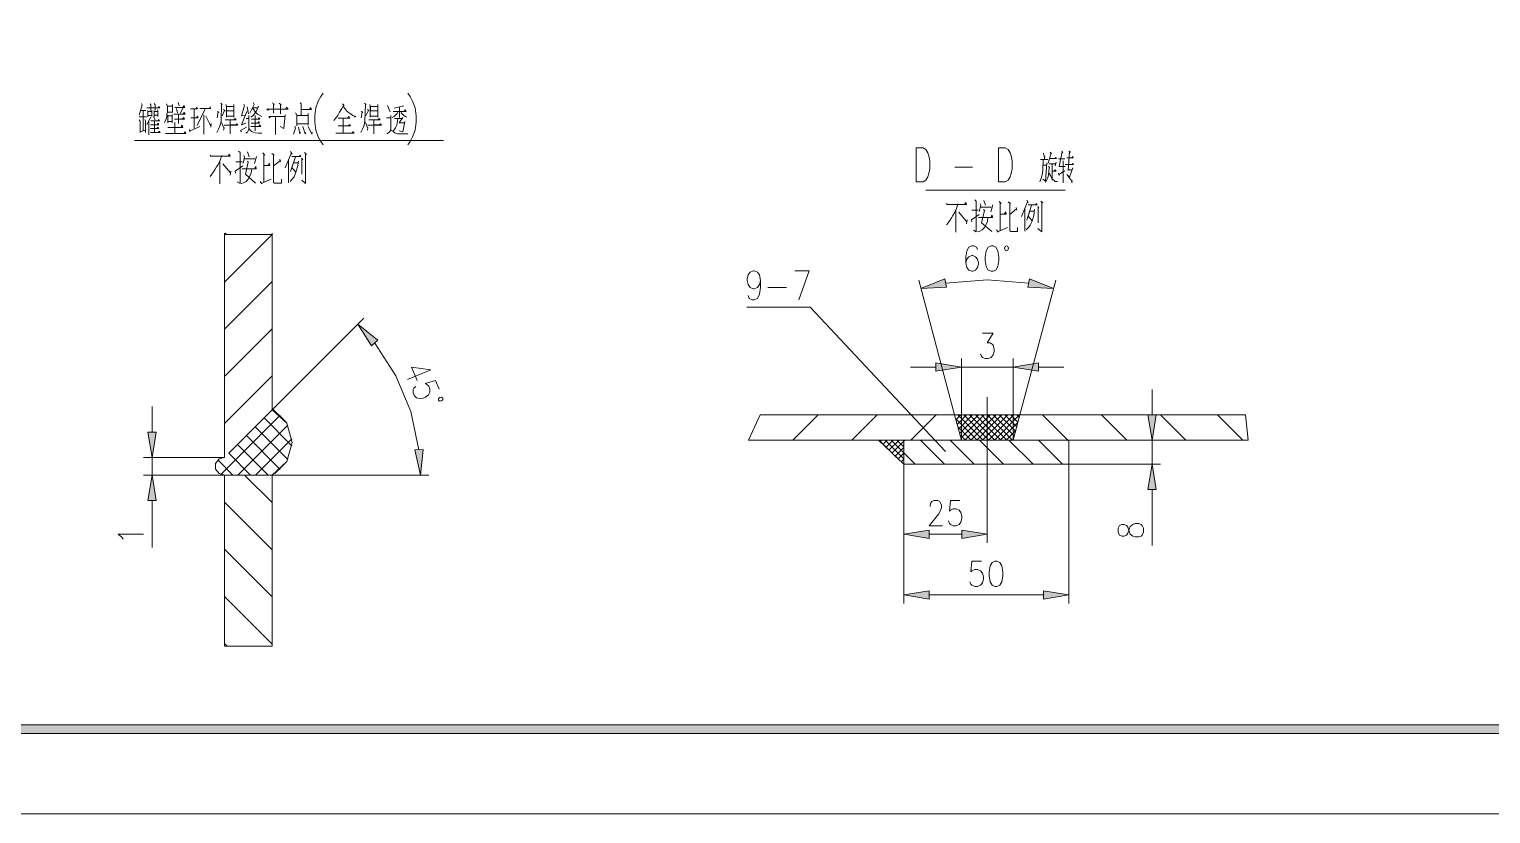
# Model space of a CAD drawing. Header units: millimetres. Extents: x 0 to 829, y 0 to 586.
# Drawn here: x 371.3 to 541.6, y 0 to 91.5 of the extents above; entities that cross this region are included whole.
import ezdxf

# ---------------------------------------------------------------- set-up
doc = ezdxf.new("R2010")
doc.units = ezdxf.units.MM

msp = doc.modelspace()

# ---------------------------------------------------------------- hatches: boundary and pattern name
h = msp.add_hatch(color=0)
h.dxf.hatch_style = 2
h.paths.add_polyline_path([(478.229083, 61.376278), (475.234, 61.238694), (478.024472, 62.342889)])
h = msp.add_hatch(color=0)
h.dxf.hatch_style = 2
h.paths.add_polyline_path([(487.905778, 62.342889), (490.692722, 61.238694), (487.697639, 61.376278)])
h = msp.add_hatch(color=0)
h.dxf.hatch_style = 2
h.paths.add_polyline_path([(411.218944, 54.539444), (409.624389, 57.079444), (411.95625, 55.195611)])
h = msp.add_hatch(color=0)
h.dxf.hatch_style = 2
h.paths.add_polyline_path([(476.990833, 52.563889), (479.950639, 52.07), (476.990833, 51.579639)])
h = msp.add_hatch(color=0)
h.dxf.hatch_style = 2
h.paths.add_polyline_path([(488.939417, 52.563889), (485.979611, 52.07), (488.939417, 51.579639)])
h = msp.add_hatch(color=0)
h.dxf.hatch_style = 2
h.paths.add_polyline_path([(501.671167, 46.506694), (502.165056, 43.546889), (502.658944, 46.506694)])
h = msp.add_hatch(color=0)
h.dxf.hatch_style = 2
h.paths.add_polyline_path([(385.141611, 44.499389), (385.631972, 41.543111), (386.125861, 44.499389)])
h = msp.add_hatch(color=0)
h.dxf.hatch_style = 2
h.paths.add_polyline_path([(417.22675, 42.467389), (416.90925, 39.486417), (416.2425, 42.407417)])
h = msp.add_hatch(color=0)
h.dxf.hatch_style = 2
h.paths.add_polyline_path([(385.141611, 36.526611), (385.631972, 39.486417), (386.125861, 36.526611)])
h = msp.add_hatch(color=0)
h.dxf.hatch_style = 2
h.paths.add_polyline_path([(501.671167, 37.786028), (502.165056, 40.742306), (502.658944, 37.786028)])
h = msp.add_hatch(color=0)
h.dxf.hatch_style = 2
h.paths.add_polyline_path([(476.190028, 33.072917), (473.230222, 32.582556), (476.190028, 32.088667)])
h = msp.add_hatch(color=0)
h.dxf.hatch_style = 2
h.paths.add_polyline_path([(480.007083, 33.072917), (482.963361, 32.582556), (480.007083, 32.088667)])
h = msp.add_hatch(color=0)
h.dxf.hatch_style = 2
h.paths.add_polyline_path([(476.190028, 25.999722), (473.230222, 25.505833), (476.190028, 25.011944)])
h = msp.add_hatch(color=0)
h.dxf.hatch_style = 2
h.paths.add_polyline_path([(489.510917, 25.999722), (492.470722, 25.505833), (489.510917, 25.011944)])
h = msp.add_hatch(color=0)
h.dxf.hatch_style = 2
h.paths.add_polyline_path([(24.154694, 9.36625), (25.142472, 10.3505), (818.80075, 10.3505), (819.788528, 9.36625)])

# ---------------------------------------------------------------- linework, layer by layer
at = {"color": 0, "lineweight": 0}
for points in [[(0, 0), (0, 585.632278), (829.154778, 585.632278), (829.154778, 0)], [(474.69425, 73.677639), (474.69425, 77.621694), (475.484472, 77.621694), (475.823139, 77.434722), (476.048917, 77.060778), (476.161806, 76.683306), (476.271167, 76.118861), (476.271167, 75.180472), (476.161806, 74.619556), (476.048917, 74.242083), (475.823139, 73.868139), (475.484472, 73.677639)], [(484.272167, 73.677639), (484.272167, 77.621694), (485.062389, 77.621694), (485.401056, 77.434722), (485.623306, 77.060778), (485.736194, 76.683306), (485.849083, 76.118861), (485.849083, 75.180472), (485.736194, 74.619556), (485.623306, 74.242083), (485.401056, 73.868139), (485.062389, 73.677639)], [(483.414917, 66.195222), (483.07625, 66.054111), (482.850472, 65.630778), (482.737583, 64.92875), (482.737583, 64.505417), (482.850472, 63.799861), (483.07625, 63.380056), (483.414917, 63.238944), (483.640694, 63.238944), (483.979361, 63.380056), (484.205139, 63.799861), (484.318028, 64.505417), (484.318028, 64.92875), (484.205139, 65.630778), (483.979361, 66.054111), (483.640694, 66.195222)], [(485.443389, 65.913), (485.376361, 66.114083), (485.217611, 66.195222), (485.058861, 66.114083), (484.991833, 65.913), (485.058861, 65.715444), (485.217611, 65.630778), (485.376361, 65.715444)], [(478.229083, 61.376278), (475.234, 61.238694), (478.024472, 62.342889)], [(487.905778, 62.342889), (490.692722, 61.238694), (487.697639, 61.376278)], [(411.218944, 54.539444), (409.624389, 57.079444), (411.95625, 55.195611)], [(476.990833, 52.563889), (479.950639, 52.07), (476.990833, 51.579639)], [(488.939417, 52.563889), (485.979611, 52.07), (488.939417, 51.579639)], [(419.346944, 48.118889), (419.505694, 48.256472), (419.523333, 48.436389), (419.38575, 48.549278), (419.177611, 48.535167), (419.018861, 48.397583), (419.001222, 48.221194), (419.138806, 48.104778)], [(501.671167, 46.506694), (502.165056, 43.546889), (502.658944, 46.506694)], [(385.141611, 44.499389), (385.631972, 41.543111), (386.125861, 44.499389)], [(417.22675, 42.467389), (416.90925, 39.486417), (416.2425, 42.407417)], [(385.141611, 36.526611), (385.631972, 39.486417), (386.125861, 36.526611)], [(501.671167, 37.786028), (502.165056, 40.742306), (502.658944, 37.786028)], [(476.190028, 33.072917), (473.230222, 32.582556), (476.190028, 32.088667)], [(480.007083, 33.072917), (482.963361, 32.582556), (480.007083, 32.088667)], [(498.221, 32.825972), (498.362111, 32.487306), (498.644333, 32.377944), (498.926556, 32.377944), (499.20525, 32.487306), (499.346361, 32.713083), (499.487472, 33.164639), (499.628583, 33.503306), (499.910806, 33.729083), (500.193028, 33.841972), (500.616361, 33.841972), (500.895056, 33.729083), (501.036167, 33.616194), (501.177278, 33.277528), (501.177278, 32.825972), (501.036167, 32.487306), (500.895056, 32.377944), (500.616361, 32.265056), (500.193028, 32.265056), (499.910806, 32.377944), (499.628583, 32.600194), (499.487472, 32.938861), (499.346361, 33.390417), (499.20525, 33.616194), (498.926556, 33.729083), (498.644333, 33.729083), (498.362111, 33.616194), (498.221, 33.277528)], [(483.866472, 29.449889), (483.527806, 29.308778), (483.302028, 28.885444), (483.189139, 28.183417), (483.189139, 27.760083), (483.302028, 27.054528), (483.527806, 26.631194), (483.866472, 26.490083), (484.088722, 26.490083), (484.427389, 26.631194), (484.653167, 27.054528), (484.766056, 27.760083), (484.766056, 28.183417), (484.653167, 28.885444), (484.427389, 29.308778), (484.088722, 29.449889)], [(476.190028, 25.999722), (473.230222, 25.505833), (476.190028, 25.011944)], [(489.510917, 25.999722), (492.470722, 25.505833), (489.510917, 25.011944)], [(24.154694, 9.36625), (25.142472, 10.3505), (818.80075, 10.3505), (819.788528, 9.36625)]]:
    msp.add_lwpolyline(points, close=True, dxfattribs=at)
for points in [[(405.578028, 83.989333), (405.295806, 83.615389), (405.013583, 83.050944), (404.731361, 82.299528), (404.59025, 81.361139), (404.59025, 80.609722), (404.731361, 79.671333), (405.013583, 78.919917), (405.295806, 78.355472), (405.578028, 77.981528)], [(415.434639, 83.989333), (415.716861, 83.615389), (415.999083, 83.050944), (416.281306, 82.299528), (416.422417, 81.361139), (416.422417, 80.609722), (416.281306, 79.671333), (415.999083, 78.919917), (415.716861, 78.355472), (415.434639, 77.981528)], [(384.418417, 82.804), (384.478389, 82.648778), (384.153833, 81.424639)], [(384.358444, 81.9785), (384.922889, 81.9785)], [(384.594806, 81.936167), (384.594806, 79.611361)], [(385.039306, 82.292472), (386.549194, 82.292472), (386.461, 82.451222), (386.341056, 82.292472)], [(385.15925, 81.9785), (385.15925, 81.227083)], [(385.15925, 81.858556), (385.572, 81.858556)], [(385.423833, 82.765194), (385.512028, 82.648778), (385.512028, 81.9785)], [(385.60375, 81.9785), (385.60375, 81.265889)], [(385.840111, 81.9785), (385.896556, 81.897361), (385.896556, 81.227083)], [(385.896556, 82.804), (386.0165, 82.648778), (386.0165, 82.017306)], [(385.956528, 81.858556), (386.312833, 81.858556)], [(386.312833, 82.056111), (386.312833, 81.265889)], [(387.31825, 82.765194), (387.434667, 82.451222), (387.434667, 81.780944), (387.378222, 81.544583), (387.346472, 81.227083), (387.2865, 80.990722), (387.081889, 80.595611)], [(387.434667, 82.490028), (388.027333, 82.490028)], [(387.434667, 81.780944), (387.999111, 81.780944)], [(388.027333, 82.687583), (388.027333, 81.738611)], [(388.291917, 82.331278), (389.4455, 82.331278), (389.329083, 82.528833), (389.209139, 82.370083)], [(388.500056, 82.214861), (388.62, 81.699806)], [(388.676444, 82.923944), (388.796389, 82.528833)], [(389.209139, 82.253667), (388.944556, 81.661)], [(390.126361, 82.172528), (390.927167, 82.172528), (390.867194, 82.370083), (390.779, 82.214861)], [(390.542639, 82.172528), (390.542639, 79.925333)], [(391.844389, 82.172528), (390.895417, 80.242833)], [(391.219972, 82.214861), (392.465278, 82.214861), (392.405306, 82.412417), (392.317111, 82.253667)], [(393.647083, 82.842806), (393.823472, 82.648778), (393.735278, 82.726389), (393.675306, 80.793167), (393.587111, 80.281639), (393.3825, 79.808917), (393.202583, 79.413806)], [(393.262556, 81.858556), (393.438944, 81.738611), (393.35075, 81.81975), (393.234333, 81.110667)], [(393.971639, 82.094917), (394.151556, 81.936167), (394.091583, 81.9785), (393.79525, 81.347028)], [(394.23975, 82.687583), (394.296194, 82.490028), (394.296194, 81.188278), (394.296194, 81.308222), (395.185194, 81.308222), (395.185194, 81.188278), (395.185194, 82.687583), (395.185194, 82.451222), (394.327944, 82.451222), (394.327944, 81.936167), (395.156972, 81.936167)], [(396.338778, 82.726389), (396.39875, 82.567639), (396.042444, 81.347028), (396.486944, 81.385833)], [(396.663333, 81.858556), (396.042444, 80.320444), (396.575139, 80.518)], [(396.723306, 82.412417), (396.871472, 81.583389)], [(397.432389, 82.923944), (397.552333, 82.687583), (397.047861, 81.661)], [(398.025056, 82.490028), (397.905111, 82.133722), (397.756944, 81.858556), (397.580556, 81.583389), (397.404167, 81.385833), (397.136056, 81.188278)], [(397.344194, 82.292472), (397.965083, 82.292472)], [(397.344194, 82.292472), (397.492361, 82.056111), (397.7005, 81.780944), (397.936861, 81.544583), (398.173222, 81.424639), (398.437806, 81.265889)], [(399.238611, 82.172528), (399.118667, 82.017306), (399.00225, 82.133722), (401.485806, 82.133722), (401.305889, 82.370083), (401.217694, 82.172528)], [(399.651361, 82.885139), (399.887722, 82.726389), (399.799528, 82.726389), (399.799528, 81.661)], [(400.448639, 82.842806), (400.685, 82.648778), (400.596806, 82.687583), (400.596806, 81.583389)], [(402.903972, 82.885139), (403.023917, 82.765194), (403.023917, 81.424639)], [(403.023917, 82.094917), (404.205722, 82.094917), (404.117528, 82.292472), (403.997583, 82.094917)], [(407.835806, 82.765194), (408.012194, 82.567639), (407.952222, 82.606444), (407.744083, 82.214861), (407.4795, 81.780944), (407.271361, 81.385833), (406.830389, 80.831972)], [(407.89225, 82.451222), (408.128611, 82.172528), (408.3685, 81.858556), (408.721278, 81.622194), (409.045833, 81.385833), (409.342167, 81.265889), (409.373917, 81.308222), (409.22575, 81.188278)], [(410.407556, 82.842806), (410.583944, 82.648778), (410.49575, 82.726389), (410.435778, 80.793167), (410.347583, 80.281639), (410.142972, 79.808917), (409.963056, 79.413806)], [(410.023028, 81.858556), (410.199417, 81.738611), (410.111222, 81.81975), (409.994806, 81.110667)], [(410.732111, 82.094917), (410.912028, 81.936167), (410.852056, 81.9785), (410.555722, 81.347028)], [(411.000222, 82.687583), (411.056667, 82.490028), (411.056667, 81.188278), (411.056667, 81.308222), (411.945667, 81.308222), (411.945667, 81.188278), (411.945667, 82.687583), (411.945667, 82.451222), (411.088417, 82.451222), (411.088417, 81.936167), (411.917444, 81.936167)], [(413.071028, 82.567639), (413.395583, 81.81975)], [(414.312806, 81.858556), (414.192861, 81.622194), (414.016472, 81.424639), (413.840083, 81.265889), (413.603722, 81.149472)], [(413.720139, 81.858556), (415.25825, 81.858556), (415.138306, 82.056111), (415.050111, 81.936167)], [(413.868306, 82.253667), (414.993667, 82.528833)], [(414.460972, 82.370083), (414.460972, 81.149472)], [(414.637361, 81.858556), (414.725556, 81.661), (414.993667, 81.385833), (415.170056, 81.265889), (415.346444, 81.188278)], [(384.153833, 81.227083), (384.979333, 81.227083)], [(384.153833, 80.874306), (384.27025, 80.754361), (384.27025, 79.413806)], [(384.802944, 80.913111), (384.891139, 80.793167), (384.891139, 79.413806)], [(385.483806, 81.188278), (385.011083, 80.35925)], [(385.15925, 81.385833), (385.60375, 81.385833)], [(385.275667, 80.67675), (385.275667, 79.138639)], [(385.455583, 80.320444), (386.42925, 80.320444), (386.312833, 80.518), (386.224639, 80.320444)], [(385.483806, 80.793167), (386.489222, 80.793167), (386.401028, 80.913111), (386.312833, 80.793167)], [(385.808361, 81.227083), (386.0165, 80.874306)], [(385.928306, 81.424639), (386.312833, 81.424639)], [(385.928306, 80.793167), (385.928306, 79.491417)], [(387.466417, 81.424639), (387.466417, 80.556806)], [(387.466417, 80.006472), (389.240889, 80.006472), (389.152694, 80.281639), (389.03275, 80.084083)], [(387.494639, 80.715556), (387.999111, 80.715556)], [(387.522861, 81.347028), (387.967361, 81.347028)], [(387.999111, 81.50225), (387.999111, 80.556806)], [(388.1755, 81.544583), (389.505472, 81.544583), (389.389056, 81.738611), (389.269111, 81.544583)], [(388.263694, 80.951917), (389.417278, 80.951917), (389.329083, 81.149472), (389.180917, 80.990722)], [(388.291917, 80.595611), (388.291917, 79.293861)], [(388.736417, 81.50225), (388.736417, 80.479194)], [(390.009944, 79.770111), (390.038167, 79.491417), (390.069917, 79.611361), (391.219972, 80.122889)], [(390.158111, 81.110667), (391.015361, 81.110667), (390.895417, 81.308222), (390.838972, 81.149472)], [(391.664472, 81.463444), (391.664472, 79.21625)], [(391.900833, 81.308222), (392.465278, 80.242833), (392.521722, 80.479194), (392.4935, 80.045278)], [(393.735278, 80.595611), (394.031611, 79.886528), (394.031611, 80.006472), (393.971639, 79.688972)], [(394.031611, 80.281639), (395.629694, 80.281639), (395.50975, 80.440389), (395.393333, 80.320444), (394.740694, 80.320444), (394.740694, 80.913111), (394.740694, 79.255056)], [(394.151556, 80.874306), (395.449778, 80.874306), (395.333361, 81.029528), (395.213417, 80.913111)], [(396.899694, 81.385833), (396.899694, 79.808917), (396.839722, 79.611361), (396.751528, 79.452611), (396.546917, 79.336194)], [(396.603361, 81.029528), (396.899694, 81.029528)], [(397.136056, 80.122889), (398.321389, 80.122889), (398.173222, 80.320444), (398.085028, 80.122889)], [(397.196028, 80.518), (398.173222, 80.518), (398.053278, 80.715556), (397.965083, 80.556806)], [(397.22425, 80.951917), (398.201444, 80.951917), (398.085028, 81.110667), (397.993306, 80.990722)], [(397.640528, 81.385833), (397.640528, 79.611361)], [(399.443222, 81.265889), (399.326806, 81.110667), (399.238611, 81.265889), (401.069528, 81.265889)], [(400.007667, 81.265889), (400.007667, 79.177444)], [(401.16125, 81.463444), (400.981333, 79.886528), (400.568583, 80.122889)], [(402.283083, 80.161694), (402.371278, 79.925333), (402.106694, 79.21625)], [(402.343056, 81.699806), (402.491222, 81.424639), (402.491222, 80.204028)], [(402.491222, 81.385833), (403.792972, 81.385833)], [(402.491222, 80.440389), (403.792972, 80.440389)], [(403.200306, 80.122889), (403.496639, 79.255056), (403.556611, 79.375), (403.468417, 79.375)], [(403.821194, 81.622194), (403.821194, 80.281639)], [(403.821194, 80.122889), (404.265694, 79.21625), (404.325667, 79.375), (404.205722, 79.375)], [(407.924, 81.029528), (407.924, 79.336194), (407.06675, 79.336194), (409.194, 79.336194), (409.045833, 79.491417), (408.957639, 79.375)], [(407.331333, 81.068333), (408.693056, 81.068333), (408.544889, 81.265889), (408.456694, 81.110667)], [(407.331333, 80.204028), (408.78125, 80.204028), (408.693056, 80.35925), (408.544889, 80.242833)], [(410.49575, 80.595611), (410.792083, 79.886528), (410.792083, 80.006472), (410.732111, 79.688972)], [(410.792083, 80.281639), (412.390167, 80.281639), (412.270222, 80.440389), (412.153806, 80.320444), (411.501167, 80.320444), (411.501167, 80.913111), (411.501167, 79.255056)], [(410.912028, 80.874306), (412.21025, 80.874306), (412.093833, 81.029528), (411.973889, 80.913111)], [(412.951083, 81.110667), (413.455556, 81.110667), (413.455556, 81.385833), (413.455556, 79.727778), (413.363833, 79.530222), (413.247417, 79.413806), (412.979306, 79.255056)], [(414.281056, 80.951917), (414.164639, 80.281639), (414.016472, 79.964139), (413.868306, 79.727778), (413.691917, 79.572556)], [(413.896528, 81.029528), (414.785528, 81.029528), (414.8455, 81.149472), (414.429222, 80.556806), (415.021889, 80.556806), (415.081861, 80.715556), (414.8455, 79.491417), (414.429222, 79.611361)], [(383.596444, 78.475417), (419.611528, 78.475417)], [(384.27025, 79.491417), (384.834694, 79.688972)], [(385.455583, 79.886528), (386.42925, 79.886528), (386.341056, 80.045278), (386.252861, 79.925333)], [(385.455583, 79.413806), (386.577417, 79.413806), (386.489222, 79.572556), (386.401028, 79.452611)], [(387.198306, 79.293861), (389.593667, 79.293861), (389.47725, 79.491417), (389.357306, 79.293861)], [(396.042444, 79.491417), (395.926028, 79.650167), (396.635111, 80.045278)], [(396.899694, 79.886528), (397.079611, 79.688972), (397.22425, 79.530222), (397.464139, 79.452611), (397.66875, 79.375), (398.025056, 79.336194), (398.437806, 79.336194)], [(402.699361, 80.045278), (402.87575, 79.255056), (402.935722, 79.413806), (402.844, 79.413806)], [(413.483778, 79.650167), (413.720139, 79.530222), (413.928278, 79.375), (414.224611, 79.255056), (415.434639, 79.255056)], [(392.426472, 76.785611), (392.486444, 76.669194), (394.733639, 76.669194), (394.673667, 76.905556), (394.55725, 76.746806)], [(393.756444, 76.669194), (393.756444, 76.746806), (393.580056, 76.196472), (393.343694, 75.681417), (393.167306, 75.40625), (392.987389, 75.131083), (392.811, 74.817111), (392.602861, 74.538417), (392.426472, 74.302056)], [(395.710833, 77.219528), (395.887222, 77.064306), (395.887222, 73.473028), (395.562667, 73.670583)], [(396.331722, 76.746806), (396.419917, 76.54925), (396.24, 75.840167)], [(396.772694, 77.141917), (396.952611, 76.591583)], [(398.547167, 77.0255), (398.787056, 76.785611)], [(398.667111, 76.86675), (398.667111, 73.592972)], [(399.612556, 76.983167), (399.880667, 76.785611)], [(399.792472, 76.86675), (399.792472, 73.670583), (399.792472, 73.592972), (399.908889, 73.515361), (400.706167, 73.515361), (400.706167, 73.988083)], [(401.771556, 77.180722), (401.951472, 76.905556), (401.85975, 76.983167), (401.150667, 75.289833)], [(401.919722, 76.630389), (402.985111, 76.630389), (402.868694, 76.785611), (402.776972, 76.630389)], [(403.397861, 77.064306), (403.63775, 76.86675), (403.517806, 76.944361), (403.517806, 73.473028), (403.073306, 73.868139)], [(489.535611, 76.990222), (489.655556, 76.5175), (489.68025, 76.598639), (489.630861, 76.362278)], [(490.294083, 77.110167), (490.435194, 76.912611), (490.414028, 77.032556), (490.057722, 75.847222)], [(491.666389, 77.226583), (491.786333, 77.032556), (491.71225, 77.148972), (491.359472, 75.452111), (492.043861, 75.452111), (491.8075, 75.452111), (491.8075, 76.122389), (491.8075, 73.561222)], [(492.470722, 77.226583), (492.682389, 77.110167), (492.565972, 77.110167), (492.375472, 74.979389), (492.400167, 75.060528), (492.872889, 75.060528), (492.922278, 75.296889), (492.565972, 74.192694), (492.234361, 74.506667), (492.827028, 73.758778), (492.872889, 73.836389), (492.802333, 73.561222)], [(393.520083, 75.998917), (393.520083, 73.434222)], [(393.876389, 75.762556), (394.761861, 74.697167)], [(395.354528, 74.658361), (395.326306, 74.894722), (396.211778, 75.526194)], [(395.38275, 75.998917), (396.123583, 75.998917)], [(397.248944, 75.169889), (397.188972, 74.697167), (397.040806, 74.340861), (396.832667, 73.988083), (396.596306, 73.712917), (396.299972, 73.554167), (396.035389, 73.473028)], [(396.151806, 75.169889), (397.778111, 75.169889), (397.749889, 75.445056), (397.633472, 75.2475)], [(396.359944, 76.351694), (397.633472, 76.351694)], [(396.744472, 76.076528), (396.832667, 75.960111), (396.508111, 74.538417), (397.689917, 73.515361)], [(397.809861, 76.630389), (397.5735, 75.801361)], [(398.667111, 75.565), (399.376194, 75.565), (399.316222, 75.801361), (399.139833, 75.565)], [(400.58975, 76.157667), (399.792472, 75.526194)], [(400.529778, 76.312889), (400.617972, 75.998917)], [(401.535194, 76.157667), (401.535194, 73.554167)], [(402.688778, 76.076528), (402.600583, 75.40625), (402.484167, 75.011139), (402.364222, 74.658361), (402.187833, 74.26325), (401.979694, 73.988083), (401.715111, 73.712917)], [(402.336, 76.591583), (401.771556, 74.855917), (402.127861, 75.878972), (402.660556, 75.878972)], [(401.919722, 75.328639), (402.392444, 74.774778)], [(403.045083, 76.432833), (403.19325, 76.274083), (403.105056, 76.312889), (403.105056, 74.538417)], [(479.20275, 75.367444), (481.231222, 75.367444)], [(489.158139, 76.281139), (490.011861, 76.281139), (489.465056, 76.281139), (489.443889, 75.099333), (489.419194, 74.665417), (489.29925, 74.150361), (489.087583, 73.677639)], [(489.465056, 75.610861), (489.891917, 75.610861), (489.891917, 75.886028), (489.891917, 75.847222), (489.750806, 73.758778), (489.443889, 73.956333)], [(490.082417, 75.452111), (490.269389, 75.3745), (490.198833, 75.3745), (490.152972, 74.824167), (490.103583, 74.467861), (490.033028, 74.111556), (489.771972, 73.600028)], [(490.174139, 75.769611), (490.932611, 75.769611), (490.982, 75.967167), (490.862056, 75.53325)], [(490.269389, 76.401083), (491.052556, 76.401083), (490.957306, 76.556306), (490.862056, 76.362278)], [(490.530444, 75.769611), (490.530444, 73.875194), (490.530444, 74.901778), (491.003167, 74.901778), (490.862056, 75.060528), (490.766806, 74.901778)], [(491.264222, 76.362278), (491.998, 76.362278)], [(491.264222, 74.665417), (491.334778, 74.39025), (491.288917, 74.506667), (491.998, 74.940583)], [(492.043861, 75.688472), (493.014, 75.688472), (492.922278, 75.847222), (492.872889, 75.688472)], [(492.234361, 76.478694), (492.968139, 76.478694), (492.922278, 76.598639), (492.802333, 76.439889)], [(394.821833, 74.894722), (394.733639, 74.422)], [(398.254361, 73.712917), (398.43075, 73.434222)], [(398.370778, 73.473028), (399.524361, 73.988083)], [(490.198833, 74.626611), (490.318778, 74.39025), (490.50575, 74.033944), (490.862056, 73.719972), (491.144278, 73.719972)], [(475.791389, 72.686333), (492.050917, 72.686333)], [(481.502861, 71.571556), (481.682778, 71.412806), (481.682778, 67.825056), (481.358222, 68.022611)], [(487.567111, 71.53275), (487.747028, 71.254056), (487.655306, 71.335194), (486.946222, 69.638333)], [(478.222028, 71.137639), (478.282, 71.017694), (480.529194, 71.017694), (480.469222, 71.254056), (480.349278, 71.098833)], [(479.552, 71.017694), (479.552, 71.098833), (479.375611, 70.544972), (479.13925, 70.033444), (478.959333, 69.758278), (478.782944, 69.479583), (478.606556, 69.165611), (478.398417, 68.890444), (478.222028, 68.654083)], [(479.315639, 70.347417), (479.315639, 67.78625)], [(479.671944, 70.111056), (480.557417, 69.045667)], [(481.150083, 69.006861), (481.118333, 69.243222), (482.007333, 69.874694)], [(481.178306, 70.347417), (481.919139, 70.347417)], [(482.127278, 71.098833), (482.215472, 70.901278), (482.035556, 70.192194)], [(482.1555, 70.703722), (483.4255, 70.703722)], [(482.540028, 70.428556), (482.628222, 70.308611), (482.303667, 68.890444), (483.485472, 67.863861)], [(482.56825, 71.493944), (482.748167, 70.940083)], [(483.605417, 70.978889), (483.369056, 70.149861)], [(484.342722, 71.374), (484.579083, 71.137639)], [(484.462667, 71.21525), (484.462667, 67.941472)], [(484.462667, 69.9135), (485.17175, 69.9135), (485.111778, 70.149861), (484.935389, 69.9135)], [(485.408111, 71.335194), (485.676222, 71.137639)], [(485.5845, 71.21525), (485.5845, 68.022611), (485.5845, 67.941472), (485.704444, 67.863861), (486.501722, 67.863861), (486.501722, 68.336583)], [(486.385306, 70.506167), (485.5845, 69.874694)], [(486.325333, 70.664917), (486.413528, 70.347417)], [(487.33075, 70.506167), (487.33075, 67.902667)], [(488.484333, 70.428556), (488.396139, 69.758278), (488.276194, 69.363167), (488.159778, 69.006861), (487.983389, 68.61175), (487.77525, 68.336583), (487.507139, 68.061417)], [(488.131556, 70.940083), (487.567111, 69.204417), (487.923417, 70.231), (488.456111, 70.231)], [(487.715278, 70.978889), (488.780667, 70.978889), (488.660722, 71.137639), (488.572528, 70.978889)], [(488.840639, 70.781333), (488.988806, 70.626111), (488.900611, 70.664917), (488.900611, 68.890444)], [(489.193417, 71.412806), (489.429778, 71.21525), (489.313361, 71.296389), (489.313361, 67.825056), (488.868861, 68.220167)], [(480.617389, 69.243222), (480.529194, 68.7705)], [(483.040972, 69.521917), (482.984528, 69.045667), (482.836361, 68.692889), (482.628222, 68.336583), (482.391861, 68.061417), (482.095528, 67.902667), (481.830944, 67.825056)], [(481.947361, 69.521917), (483.573667, 69.521917), (483.545444, 69.797083), (483.4255, 69.599528)], [(484.166333, 67.825056), (485.319917, 68.336583)], [(487.715278, 69.677139), (488.188, 69.126806)], [(394.084528, 41.543111), (394.084528, 67.669833)], [(394.084528, 67.46875), (394.289139, 67.669833)], [(394.084528, 61.972472), (399.644306, 67.528722)], [(399.644306, 67.528722), (394.084528, 67.528722)], [(399.644306, 47.102889), (399.644306, 67.669833)], [(484.049917, 68.061417), (484.226306, 67.78625)], [(481.838, 65.771889), (481.725111, 66.054111), (481.386444, 66.195222), (481.160667, 66.195222), (480.822, 66.054111), (480.59975, 65.630778), (480.486861, 64.92875), (480.486861, 64.223194), (480.59975, 63.662278), (480.822, 63.380056), (481.160667, 63.238944), (481.273556, 63.238944), (481.612222, 63.380056), (481.838, 63.662278), (481.950889, 64.082083), (481.950889, 64.223194), (481.838, 64.646528), (481.612222, 64.92875), (481.273556, 65.069861), (481.160667, 65.069861), (480.822, 64.92875), (480.59975, 64.646528), (480.486861, 64.223194)], [(456.540306, 62.170028), (456.416833, 61.686722), (456.176944, 61.365694), (455.813583, 61.203417), (455.693639, 61.203417), (455.330278, 61.365694), (455.090389, 61.686722), (454.970444, 62.170028), (454.970444, 62.328778), (455.090389, 62.812083), (455.330278, 63.136639), (455.693639, 63.295389), (455.813583, 63.295389), (456.176944, 63.136639), (456.416833, 62.812083), (456.540306, 62.170028), (456.540306, 61.365694), (456.416833, 60.557833), (456.176944, 60.078056), (455.813583, 59.915778), (455.573694, 59.915778), (455.210333, 60.078056), (455.090389, 60.399083)], [(460.523167, 63.295389), (462.212972, 63.295389), (461.006472, 59.915778)], [(394.084528, 56.476194), (399.644306, 62.032444)], [(457.383444, 61.365694), (459.556556, 61.365694)], [(479.163944, 46.496111), (474.98, 62.191194)], [(487.803472, 61.859583), (482.963361, 62.251167), (478.126778, 61.859583)], [(486.766306, 46.496111), (490.946722, 62.191194)], [(462.325861, 59.040889), (454.931639, 59.040889)], [(462.325861, 59.040889), (478.084444, 42.216917)], [(394.084528, 50.979917), (399.644306, 56.536167)], [(399.721917, 47.1805), (410.319361, 57.777944)], [(416.736389, 42.439167), (415.787417, 46.873583), (414.05175, 51.064583), (411.585833, 54.867528)], [(482.402444, 56.014056), (483.640694, 56.014056), (482.963361, 54.888694), (483.302028, 54.888694), (483.527806, 54.747583), (483.640694, 54.606472), (483.753583, 54.183139), (483.753583, 53.900917), (483.640694, 53.481111), (483.414917, 53.198889), (483.07625, 53.057778), (482.741111, 53.057778), (482.402444, 53.198889), (482.289556, 53.34), (482.176667, 53.618694)], [(479.950639, 43.546889), (479.950639, 53.057778)], [(485.979611, 43.546889), (485.979611, 53.057778)], [(418.143972, 51.766611), (415.409944, 50.634194)], [(418.143972, 51.766611), (415.889722, 52.052361), (416.535306, 50.489556)], [(476.990833, 52.07), (474.034556, 52.07)], [(479.950639, 52.07), (485.979611, 52.07)], [(488.939417, 52.07), (491.895694, 52.07)], [(394.084528, 45.483639), (399.644306, 51.039889)], [(419.092944, 49.477083), (418.659028, 50.517778), (417.445472, 50.136778), (417.618333, 50.087389), (417.879389, 49.826333), (418.006389, 49.515889), (418.006389, 49.149), (417.833528, 48.8315), (417.487806, 48.566917), (417.22675, 48.461083), (416.792833, 48.401111), (416.447111, 48.503417), (416.186056, 48.760944), (416.055528, 49.071389), (416.059056, 49.438278), (416.143722, 49.597028), (416.362444, 49.808694)], [(502.165056, 46.506694), (502.165056, 49.462972)], [(482.963361, 48.5775), (482.963361, 32.342667)], [(385.631972, 44.499389), (385.631972, 47.459194)], [(393.654139, 39.553444), (400.561528, 46.460833)], [(394.571361, 42.026417), (399.721917, 47.1805)], [(401.940889, 42.901306), (398.691806, 46.150389)], [(399.644306, 39.486417), (401.334111, 41.066861), (401.958528, 43.292889), (401.334111, 45.522444), (399.644306, 47.102889)], [(401.260028, 45.645917), (399.721917, 47.1805)], [(456.483861, 46.496111), (455.132722, 43.546889)], [(456.483861, 46.496111), (513.058833, 46.496111)], [(460.325611, 43.546889), (463.271306, 46.496111)], [(467.194194, 43.546889), (470.143417, 46.496111)], [(474.066306, 43.546889), (477.012, 46.496111)], [(479.950639, 43.546889), (479.163944, 46.496111)], [(481.792139, 43.546889), (479.280361, 46.062194)], [(479.312111, 45.938722), (479.8695, 46.496111)], [(479.45675, 45.395444), (480.557417, 46.496111)], [(482.480056, 43.546889), (479.534361, 46.496111)], [(479.601389, 44.852167), (481.245333, 46.496111)], [(479.746028, 44.308889), (481.929722, 46.496111)], [(479.890667, 43.769139), (482.617639, 46.496111)], [(482.963361, 43.7515), (480.21875, 46.496111)], [(480.356333, 43.546889), (482.963361, 46.153917)], [(482.963361, 44.439417), (480.906667, 46.496111)], [(482.963361, 45.123806), (481.594583, 46.496111)], [(482.963361, 45.811722), (482.2825, 46.496111)], [(482.963361, 45.466), (483.993472, 46.496111)], [(482.963361, 46.153917), (483.305556, 46.496111)], [(482.963361, 44.781611), (484.677861, 46.496111)], [(482.963361, 44.093694), (485.365778, 46.496111)], [(485.9655, 43.4975), (482.966889, 46.496111)], [(483.104472, 43.546889), (486.053694, 46.496111)], [(486.110139, 44.040778), (483.654806, 46.496111)], [(483.792389, 43.546889), (486.741611, 46.496111)], [(486.254778, 44.580528), (484.342722, 46.496111)], [(486.399417, 45.123806), (485.030639, 46.496111)], [(486.544056, 45.667083), (485.715028, 46.496111)], [(485.979611, 43.546889), (486.766306, 46.496111)], [(486.688694, 46.210361), (486.402944, 46.496111)], [(492.368417, 43.546889), (489.419194, 46.496111)], [(499.222889, 43.546889), (496.273667, 46.496111)], [(506.109111, 43.546889), (503.159889, 46.496111)], [(512.734278, 43.546889), (509.788583, 46.496111)], [(513.058833, 46.496111), (513.386917, 43.546889)], [(395.647333, 39.486417), (401.461111, 45.300194)], [(401.471694, 41.30675), (397.661694, 45.120278)], [(481.10775, 43.546889), (479.530833, 45.123806)], [(481.04425, 43.546889), (482.963361, 45.466)], [(481.732167, 43.546889), (482.963361, 44.781611)], [(485.228194, 43.546889), (482.963361, 45.811722)], [(484.540278, 43.546889), (482.963361, 45.123806)], [(483.855889, 43.546889), (482.963361, 44.439417)], [(484.480306, 43.546889), (486.526417, 45.593)], [(485.168222, 43.546889), (486.275944, 44.654611)], [(399.171583, 39.486417), (395.601472, 43.056528)], [(400.579167, 40.142583), (396.631583, 44.090167)], [(397.707556, 39.486417), (401.940889, 43.716222)], [(455.132722, 43.546889), (513.386917, 43.546889)], [(473.230222, 40.742306), (470.273944, 43.546889)], [(472.387083, 41.543111), (470.383306, 43.546889)], [(470.457389, 43.374028), (470.63025, 43.546889)], [(470.810167, 43.038889), (471.318167, 43.546889)], [(473.230222, 41.384361), (471.071222, 43.546889)], [(471.159417, 42.70375), (472.002556, 43.546889)], [(471.512194, 42.372139), (472.690472, 43.546889)], [(473.230222, 42.072278), (471.755611, 43.546889)], [(471.864972, 42.037), (473.378389, 43.546889)], [(472.21775, 41.701861), (473.230222, 42.714333)], [(473.230222, 42.760194), (472.443528, 43.546889)], [(473.230222, 43.448111), (473.131444, 43.546889)], [(473.230222, 43.546889), (473.230222, 40.742306)], [(473.230222, 43.049472), (473.230222, 40.742306)], [(477.99625, 40.742306), (475.191667, 43.546889)], [(481.432306, 40.742306), (478.627722, 43.546889)], [(480.419833, 43.546889), (479.777778, 44.188944)], [(484.868361, 40.742306), (482.063778, 43.546889)], [(482.420083, 43.546889), (482.963361, 44.093694)], [(483.167972, 43.546889), (482.963361, 43.7515)], [(488.300889, 40.742306), (485.496306, 43.546889)], [(491.736944, 40.742306), (488.932361, 43.546889)], [(492.368417, 43.546889), (503.149306, 43.546889)], [(492.470722, 43.444583), (492.368417, 43.546889)], [(492.470722, 43.546889), (492.470722, 40.742306)], [(502.165056, 43.546889), (502.165056, 40.742306)], [(394.084528, 41.543111), (384.647722, 41.543111)], [(385.631972, 41.543111), (385.631972, 39.486417)], [(394.084528, 41.543111), (393.446, 41.37025), (393.047361, 40.844611), (393.047361, 40.184917), (393.446, 39.659278), (394.084528, 39.486417)], [(395.051139, 39.486417), (393.294306, 41.24325)], [(397.111361, 39.486417), (394.571361, 42.026417)], [(399.933583, 39.652222), (401.316472, 41.031583)], [(472.570528, 41.366722), (473.230222, 42.026417)], [(472.923306, 41.035111), (473.230222, 41.342028)], [(474.560194, 40.742306), (473.230222, 42.072278)], [(393.957528, 39.486417), (384.647722, 39.486417)], [(393.957528, 39.486417), (399.644306, 39.486417)], [(394.084528, 19.529778), (394.084528, 39.486417)], [(394.084528, 39.486417), (399.644306, 39.486417)], [(399.644306, 36.265556), (396.423444, 39.486417)], [(399.644306, 39.486417), (399.644306, 19.529778)], [(399.644306, 39.486417), (417.897028, 39.486417)], [(473.230222, 40.742306), (473.230222, 31.594778)], [(473.230222, 40.742306), (473.230222, 24.521583)], [(473.230222, 40.742306), (492.470722, 40.742306)], [(482.963361, 40.742306), (482.963361, 31.594778)], [(492.470722, 40.742306), (503.149306, 40.742306)], [(492.470722, 40.742306), (492.470722, 24.521583)], [(502.165056, 37.786028), (502.165056, 31.277278)], [(385.631972, 36.526611), (385.631972, 31.033861)], [(399.644306, 30.769278), (394.084528, 36.329056)], [(476.295861, 35.821056), (476.295861, 35.962167), (476.40875, 36.244389), (476.521639, 36.3855), (476.747417, 36.526611), (477.195444, 36.526611), (477.421222, 36.3855), (477.534111, 36.244389), (477.647, 35.962167), (477.647, 35.679944), (477.534111, 35.397722), (477.308333, 34.974389), (476.182972, 33.566806), (477.759889, 33.566806)], [(479.788361, 36.526611), (478.663, 36.526611), (478.550111, 35.256611), (478.663, 35.397722), (478.998139, 35.538833), (479.336806, 35.538833), (479.675472, 35.397722), (479.90125, 35.1155), (480.014139, 34.692167), (480.014139, 34.413472), (479.90125, 33.990139), (479.675472, 33.707917), (479.336806, 33.566806), (478.998139, 33.566806), (478.663, 33.707917), (478.550111, 33.849028), (478.437222, 34.13125)], [(382.252361, 32.021639), (382.11125, 32.247417), (381.691444, 32.586083), (384.647722, 32.586083)], [(480.007083, 32.582556), (476.190028, 32.582556)], [(399.644306, 25.273), (394.084528, 30.832778)], [(482.286028, 29.449889), (481.160667, 29.449889), (481.047778, 28.183417), (481.160667, 28.321), (481.499333, 28.462111), (481.838, 28.462111), (482.173139, 28.321), (482.398917, 28.042306), (482.511806, 27.618972), (482.511806, 27.33675), (482.398917, 26.913417), (482.173139, 26.631194), (481.838, 26.490083), (481.499333, 26.490083), (481.160667, 26.631194), (481.047778, 26.772306), (480.934889, 27.054528)], [(399.644306, 19.776722), (394.084528, 25.3365)], [(476.190028, 25.505833), (489.510917, 25.505833)], [(394.394972, 19.529778), (394.084528, 19.840222)], [(399.644306, 19.529778), (394.084528, 19.529778)]]:
    msp.add_lwpolyline(points, dxfattribs=at)

doc.saveas('drawing.dxf')
